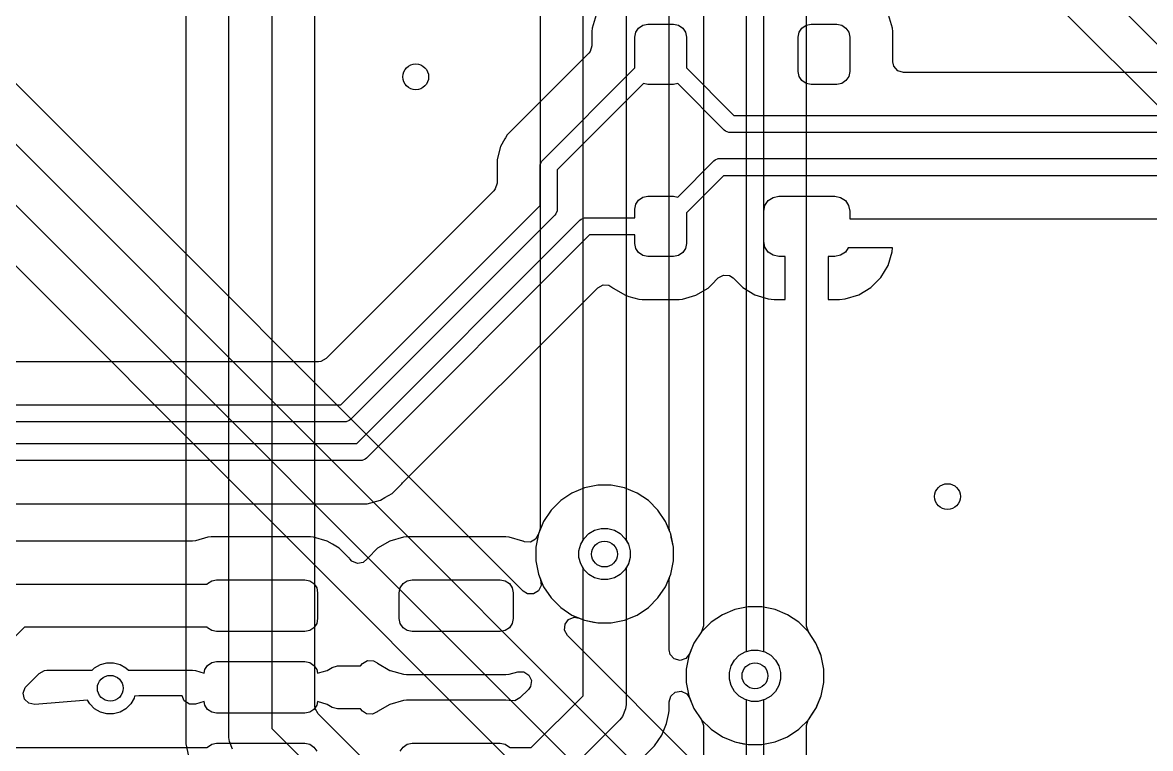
# Model space of a CAD drawing. Header units: inches. Extents: x 6.55 to 9.8, y -8.74 to -3.15.
# Drawn here: x 7.637 to 8.154, y -8.475 to -8.143 of the extents above; entities that cross this region are included whole.
import ezdxf

# ---------------------------------------------------------------- set-up
doc = ezdxf.new("R2010")
doc.units = ezdxf.units.IN
doc.header["$MEASUREMENT"] = 0
doc.layers.add('Edge.Cuts', color=254, linetype='CONTINUOUS', true_color=0xd0d2cd)

msp = doc.modelspace()

# ---------------------------------------------------------------- linework, layer by layer
at = {"layer": 'Edge.Cuts', "linetype": 'CONTINUOUS'}
for p, q in [((8.39961, -8.39534), (7.59564, -7.59137)), ((7.58419, -7.60778), (8.38788, -8.41147)), ((7.73153, -8.46972), (7.73153, -7.63335)), ((7.75121, -7.63335), (7.75121, -8.46564)), ((7.71182, -7.65793), (7.71182, -8.47263)), ((7.77092, -8.43844), (7.77092, -7.7528)), ((7.8937, -8.37945), (7.8937, -8.07724)), ((7.91339, -8.07724), (7.91339, -8.37945)), ((7.874, -8.08286), (7.874, -8.37383)), ((7.53296, -8.09733), (8.08721, -8.65157)), ((7.86629, -8.40279), (7.57063, -8.10713)), ((8.07617, -8.66838), (7.51904, -8.11125)), ((7.93309, -8.30398), (7.93309, -8.12213)), ((7.9685, -8.43048), (7.9685, -8.1213)), ((7.97638, -8.1213), (7.97638, -8.43048)), ((7.9488, -8.13306), (7.9488, -8.41872)), ((7.99608, -8.41872), (7.99608, -8.13306)), ((7.89965, -8.13893), (7.89784, -8.14514)), ((8.03545, -8.14514), (8.03364, -8.13893)), ((7.89784, -8.14514), (7.89773, -8.14659)), ((7.89784, -8.14514), (7.89784, -8.14514)), ((7.91788, -8.14692), (7.91916, -8.145)), ((7.91916, -8.145), (7.92108, -8.14372)), ((7.92108, -8.14372), (7.92334, -8.14327)), ((7.92334, -8.14327), (7.93515, -8.14327)), ((7.93515, -8.14327), (7.93741, -8.14372)), ((7.93741, -8.14372), (7.93933, -8.145)), ((7.93933, -8.145), (7.94061, -8.14692)), ((7.99269, -8.14692), (7.99397, -8.145)), ((7.99397, -8.145), (7.99588, -8.14372)), ((7.99588, -8.14372), (7.99814, -8.14327)), ((7.99814, -8.14327), (8.00995, -8.14327)), ((8.00995, -8.14327), (8.01221, -8.14372)), ((8.01221, -8.14372), (8.01413, -8.145)), ((8.01413, -8.145), (8.01541, -8.14692)), ((8.03556, -8.14659), (8.03545, -8.14514)), ((8.03545, -8.14514), (8.03545, -8.14514)), ((7.89773, -8.14659), (7.89773, -8.15311)), ((7.91743, -8.14918), (7.91788, -8.14692)), ((7.91743, -8.1633), (7.91743, -8.14918)), ((7.94061, -8.14692), (7.94106, -8.14918)), ((7.94106, -8.14918), (7.94106, -8.1633)), ((7.99224, -8.14918), (7.99269, -8.14692)), ((7.99224, -8.16493), (7.99224, -8.14918)), ((8.01541, -8.14692), (8.01586, -8.14918)), ((8.01586, -8.14918), (8.01586, -8.16493)), ((8.03556, -8.16045), (8.03556, -8.14659)), ((8.03556, -8.14659), (8.03556, -8.14659)), ((7.8963, -8.15657), (7.85901, -8.19385)), ((7.89695, -8.15575), (7.8963, -8.15657)), ((7.89773, -8.15311), (7.89695, -8.15575)), ((8.036, -8.16248), (8.03556, -8.16045)), ((7.87515, -8.20558), (7.91743, -8.1633)), ((7.94106, -8.1633), (7.9628, -8.18504)), ((7.99269, -8.16719), (7.99224, -8.16493)), ((8.01586, -8.16493), (8.01541, -8.16719)), ((8.03781, -8.16456), (8.036, -8.16248)), ((8.04045, -8.16533), (8.03781, -8.16456)), ((8.29527, -8.16533), (8.04045, -8.16533)), ((7.92142, -8.17045), (7.88187, -8.21)), ((7.92334, -8.17083), (7.92142, -8.17045)), ((7.93515, -8.17083), (7.92334, -8.17083)), ((7.93707, -8.17045), (7.93515, -8.17083)), ((7.95838, -8.19176), (7.93707, -8.17045)), ((7.99397, -8.1691), (7.99269, -8.16719)), ((7.99588, -8.17038), (7.99397, -8.1691)), ((7.99814, -8.17083), (7.99588, -8.17038)), ((8.00995, -8.17083), (7.99814, -8.17083)), ((8.01221, -8.17038), (8.00995, -8.17083)), ((8.01413, -8.1691), (8.01221, -8.17038)), ((8.01541, -8.16719), (8.01413, -8.1691)), ((7.56487, -8.18495), (8.0643, -8.68437)), ((7.9628, -8.18504), (8.30546, -8.18504)), ((7.95898, -8.19225), (7.95838, -8.19176)), ((7.9604, -8.19284), (7.95898, -8.19225)), ((7.96117, -8.19291), (7.9604, -8.19284)), ((8.30709, -8.19291), (7.96117, -8.19291)), ((7.85788, -8.19581), (7.8559, -8.19924)), ((7.85822, -8.19523), (7.85788, -8.19581)), ((7.85901, -8.19385), (7.85822, -8.19523)), ((7.85901, -8.19385), (7.85901, -8.19385)), ((7.8559, -8.19924), (7.85429, -8.20526)), ((7.85429, -8.20526), (7.85429, -8.20526)), ((7.85429, -8.20526), (7.85429, -8.21187)), ((7.87399, -8.20837), (7.87407, -8.2076)), ((7.87399, -8.22625), (7.87399, -8.20837)), ((7.87407, -8.2076), (7.87466, -8.20618)), ((7.87466, -8.20618), (7.87515, -8.20558)), ((7.93707, -8.2224), (7.95359, -8.20588)), ((7.95359, -8.20588), (7.95419, -8.20539)), ((7.95419, -8.20539), (7.95561, -8.2048)), ((7.95561, -8.2048), (7.95638, -8.20472)), ((7.95638, -8.20472), (8.30709, -8.20472)), ((7.85429, -8.21187), (7.85429, -8.21187)), ((7.85429, -8.21187), (7.85429, -8.21607)), ((7.88187, -8.21), (7.88187, -8.22788)), ((7.95801, -8.2126), (7.94106, -8.22955)), ((8.30546, -8.2126), (7.95801, -8.2126)), ((7.85351, -8.2187), (7.85286, -8.21952)), ((7.85429, -8.21607), (7.85351, -8.2187)), ((7.85286, -8.21952), (7.77606, -8.29632)), ((7.91788, -8.22566), (7.91916, -8.22374)), ((7.91916, -8.22374), (7.92108, -8.22246)), ((7.92108, -8.22246), (7.92334, -8.22201)), ((7.92334, -8.22201), (7.93515, -8.22201)), ((7.93515, -8.22201), (7.93707, -8.2224)), ((7.97851, -8.22403), (7.98074, -8.22254)), ((7.98074, -8.22254), (7.98338, -8.22201)), ((7.98338, -8.22201), (8.00897, -8.22201)), ((8.00897, -8.22201), (8.01161, -8.22254)), ((8.01161, -8.22254), (8.01384, -8.22403)), ((7.78279, -8.31746), (7.87399, -8.22625)), ((7.88179, -8.22865), (7.8812, -8.23007)), ((7.88187, -8.22788), (7.88179, -8.22865)), ((7.91743, -8.22792), (7.91788, -8.22566)), ((7.91743, -8.23186), (7.91743, -8.22792)), ((7.97649, -8.2289), (7.97701, -8.22627)), ((7.97649, -8.24268), (7.97649, -8.2289)), ((7.97701, -8.22627), (7.97851, -8.22403)), ((8.01384, -8.22403), (8.01533, -8.22627)), ((8.01533, -8.22627), (8.01586, -8.2289)), ((8.01586, -8.2289), (8.01586, -8.2323)), ((7.88071, -8.23066), (7.7872, -8.32418)), ((7.79013, -8.33517), (7.89229, -8.23301)), ((7.8812, -8.23007), (7.88071, -8.23066)), ((7.89229, -8.23301), (7.89288, -8.23252)), ((7.89288, -8.23252), (7.8943, -8.23193)), ((7.8943, -8.23193), (7.89507, -8.23186)), ((7.89507, -8.23186), (7.91743, -8.23186)), ((7.94106, -8.22955), (7.94106, -8.24367)), ((8.01586, -8.2323), (8.29527, -8.2323)), ((7.8967, -8.23973), (7.79454, -8.34189)), ((7.91743, -8.23973), (7.8967, -8.23973)), ((7.91743, -8.24367), (7.91743, -8.23973)), ((7.91788, -8.24593), (7.91743, -8.24367)), ((7.94106, -8.24367), (7.94061, -8.24593)), ((7.97701, -8.24532), (7.97649, -8.24268)), ((7.91916, -8.24784), (7.91788, -8.24593)), ((7.92108, -8.24912), (7.91916, -8.24784)), ((7.92334, -8.24957), (7.92108, -8.24912)), ((7.93515, -8.24957), (7.92334, -8.24957)), ((7.93741, -8.24912), (7.93515, -8.24957)), ((7.93933, -8.24784), (7.93741, -8.24912)), ((7.94061, -8.24593), (7.93933, -8.24784)), ((7.97851, -8.24756), (7.97701, -8.24532)), ((7.98074, -8.24905), (7.97851, -8.24756)), ((7.98338, -8.24957), (7.98074, -8.24905)), ((7.98633, -8.24957), (7.98338, -8.24957)), ((7.98633, -8.26926), (7.98633, -8.24957)), ((8.00897, -8.24957), (8.00602, -8.24957)), ((8.00602, -8.24957), (8.00602, -8.26926)), ((8.01161, -8.24905), (8.00897, -8.24957)), ((8.01384, -8.24756), (8.01161, -8.24905)), ((8.01512, -8.24564), (8.01384, -8.24756)), ((8.03547, -8.24564), (8.01512, -8.24564)), ((8.03338, -8.25367), (8.0353, -8.24751)), ((8.0353, -8.24751), (8.03547, -8.24564)), ((8.03004, -8.25919), (8.03338, -8.25367)), ((7.95248, -8.26256), (7.95562, -8.25941)), ((7.95562, -8.25941), (7.95804, -8.2581)), ((7.95804, -8.2581), (7.96078, -8.25829)), ((7.96078, -8.25829), (7.96253, -8.25941)), ((7.96253, -8.25941), (7.96687, -8.26376)), ((8.02548, -8.26376), (8.03004, -8.25919)), ((8.03004, -8.25919), (8.03004, -8.25919)), ((7.81108, -8.35322), (7.90042, -8.26388)), ((7.90042, -8.26388), (7.90284, -8.26256)), ((7.90284, -8.26256), (7.90558, -8.26275)), ((7.90558, -8.26275), (7.90733, -8.26388)), ((7.90733, -8.26388), (7.90752, -8.26407)), ((7.90752, -8.26407), (7.90752, -8.26407)), ((7.90752, -8.26407), (7.90752, -8.26407)), ((7.90752, -8.26407), (7.91309, -8.26736)), ((7.9454, -8.26736), (7.95097, -8.26407)), ((7.95097, -8.26407), (7.95248, -8.26256)), ((7.96687, -8.26376), (7.96687, -8.26376)), ((7.96687, -8.26376), (7.97239, -8.2671)), ((8.01996, -8.2671), (8.02548, -8.26376)), ((8.02548, -8.26376), (8.02548, -8.26376)), ((7.91309, -8.26736), (7.91473, -8.26784)), ((7.91473, -8.26784), (7.9193, -8.26916)), ((7.9193, -8.26916), (7.9193, -8.26916)), ((7.9193, -8.26916), (7.9193, -8.26916)), ((7.9193, -8.26916), (7.92075, -8.26928)), ((7.92075, -8.26928), (7.92075, -8.26928)), ((7.92075, -8.26928), (7.93774, -8.26928)), ((7.93774, -8.26928), (7.93919, -8.26916)), ((7.93774, -8.26928), (7.93774, -8.26928)), ((7.93919, -8.26916), (7.94083, -8.26869)), ((7.93919, -8.26916), (7.93919, -8.26916)), ((7.93919, -8.26916), (7.93919, -8.26916)), ((7.94083, -8.26869), (7.9454, -8.26736)), ((7.97239, -8.2671), (7.97855, -8.26902)), ((7.97855, -8.26902), (7.98123, -8.26926)), ((7.98123, -8.26926), (7.98633, -8.26926)), ((7.98633, -8.26926), (7.98633, -8.26926)), ((8.00602, -8.26926), (8.01112, -8.26926)), ((8.01112, -8.26926), (8.01379, -8.26902)), ((8.01379, -8.26902), (8.01996, -8.2671)), ((8.01379, -8.26902), (8.01379, -8.26902)), ((8.01996, -8.2671), (8.01996, -8.2671)), ((7.7726, -8.29775), (7.56073, -8.29775)), ((7.77364, -8.29764), (7.7726, -8.29775)), ((7.77606, -8.29632), (7.77364, -8.29764)), ((7.93309, -8.37383), (7.93309, -8.30398)), ((7.54474, -8.31746), (7.78279, -8.31746)), ((7.78442, -8.32533), (7.54311, -8.32533)), ((7.78519, -8.32525), (7.78442, -8.32533)), ((7.78661, -8.32467), (7.78519, -8.32525)), ((7.7872, -8.32418), (7.78661, -8.32467)), ((7.54311, -8.33517), (7.79013, -8.33517)), ((7.79394, -8.34238), (7.79253, -8.34297)), ((7.79454, -8.34189), (7.79394, -8.34238)), ((7.79176, -8.34305), (7.54474, -8.34305)), ((7.79253, -8.34297), (7.79176, -8.34305)), ((7.80286, -8.36), (7.80627, -8.35803)), ((7.80627, -8.35803), (7.81068, -8.35363)), ((7.81068, -8.35363), (7.81108, -8.35322)), ((7.81068, -8.35363), (7.81068, -8.35363)), ((7.81108, -8.35322), (7.81108, -8.35322)), ((7.88861, -8.3579), (7.88345, -8.36135)), ((7.88861, -8.3579), (7.88345, -8.36135)), ((7.88861, -8.3579), (7.88345, -8.36135)), ((7.88862, -8.3579), (7.88861, -8.3579)), ((7.88862, -8.3579), (7.88861, -8.3579)), ((7.88862, -8.3579), (7.88861, -8.3579)), ((7.89435, -8.35552), (7.88862, -8.3579)), ((7.89435, -8.35552), (7.88862, -8.3579)), ((7.89435, -8.35552), (7.88862, -8.3579)), ((7.90044, -8.35431), (7.89435, -8.35552)), ((7.90044, -8.35431), (7.89435, -8.35552)), ((7.90044, -8.35431), (7.89435, -8.35552)), ((7.89435, -8.35552), (7.89435, -8.35552)), ((7.89435, -8.35552), (7.89435, -8.35552)), ((7.89435, -8.35552), (7.89435, -8.35552)), ((7.90665, -8.35431), (7.90044, -8.35431)), ((7.90044, -8.35431), (7.90044, -8.35431)), ((7.90665, -8.35431), (7.90044, -8.35431)), ((7.90044, -8.35431), (7.90044, -8.35431)), ((7.90665, -8.35431), (7.90044, -8.35431)), ((7.90044, -8.35431), (7.90044, -8.35431)), ((7.91274, -8.35552), (7.90665, -8.35431)), ((7.90665, -8.35431), (7.90665, -8.35431)), ((7.91274, -8.35552), (7.90665, -8.35431)), ((7.90665, -8.35431), (7.90665, -8.35431)), ((7.91274, -8.35552), (7.90665, -8.35431)), ((7.90665, -8.35431), (7.90665, -8.35431)), ((7.91847, -8.3579), (7.91274, -8.35552)), ((7.91274, -8.35552), (7.91274, -8.35552)), ((7.91847, -8.3579), (7.91274, -8.35552)), ((7.91274, -8.35552), (7.91274, -8.35552)), ((7.91847, -8.3579), (7.91274, -8.35552)), ((7.91274, -8.35552), (7.91274, -8.35552)), ((7.92363, -8.36135), (7.91847, -8.3579)), ((7.91847, -8.3579), (7.91847, -8.3579)), ((7.92363, -8.36135), (7.91847, -8.3579)), ((7.91847, -8.3579), (7.91847, -8.3579)), ((7.92363, -8.36135), (7.91847, -8.3579)), ((7.91847, -8.3579), (7.91847, -8.3579)), ((7.56073, -8.36275), (7.78834, -8.36275)), ((7.78834, -8.36275), (7.78835, -8.36275)), ((7.78835, -8.36275), (7.78864, -8.36275)), ((7.78864, -8.36275), (7.79487, -8.36275)), ((7.79487, -8.36275), (7.80088, -8.36114)), ((7.79487, -8.36275), (7.79487, -8.36275)), ((7.80088, -8.36114), (7.80286, -8.36)), ((7.88345, -8.36135), (7.87906, -8.36574)), ((7.88345, -8.36135), (7.87906, -8.36574)), ((7.88345, -8.36135), (7.87906, -8.36574)), ((7.88345, -8.36135), (7.88345, -8.36135)), ((7.88345, -8.36135), (7.88345, -8.36135)), ((7.88345, -8.36135), (7.88345, -8.36135)), ((7.92802, -8.36574), (7.92363, -8.36135)), ((7.92363, -8.36135), (7.92363, -8.36135)), ((7.92802, -8.36574), (7.92363, -8.36135)), ((7.92363, -8.36135), (7.92363, -8.36135)), ((7.92802, -8.36574), (7.92363, -8.36135)), ((7.92363, -8.36135), (7.92363, -8.36135)), ((7.87906, -8.36574), (7.87561, -8.3709)), ((7.87906, -8.36574), (7.87561, -8.3709)), ((7.87906, -8.36574), (7.87561, -8.3709)), ((7.87906, -8.36574), (7.87906, -8.36574)), ((7.87906, -8.36574), (7.87906, -8.36574)), ((7.87906, -8.36574), (7.87906, -8.36574)), ((7.93147, -8.3709), (7.92802, -8.36574)), ((7.92802, -8.36574), (7.92802, -8.36574)), ((7.93147, -8.3709), (7.92802, -8.36574)), ((7.92802, -8.36574), (7.92802, -8.36574)), ((7.93147, -8.3709), (7.92802, -8.36574)), ((7.92802, -8.36574), (7.92802, -8.36574)), ((7.87561, -8.3709), (7.87324, -8.37663)), ((7.87561, -8.3709), (7.87324, -8.37663)), ((7.87561, -8.3709), (7.87324, -8.37663)), ((7.87561, -8.3709), (7.87561, -8.3709)), ((7.87561, -8.3709), (7.87561, -8.3709)), ((7.87561, -8.3709), (7.87561, -8.3709)), ((7.93355, -8.37591), (7.93147, -8.3709)), ((7.93147, -8.3709), (7.93147, -8.3709)), ((7.93355, -8.37591), (7.93147, -8.3709)), ((7.93147, -8.3709), (7.93147, -8.3709)), ((7.93355, -8.37591), (7.93147, -8.3709)), ((7.93147, -8.3709), (7.93147, -8.3709)), ((7.72185, -8.37805), (7.71613, -8.37971)), ((7.7233, -8.37793), (7.72185, -8.37805)), ((7.72185, -8.37805), (7.72185, -8.37805)), ((7.76883, -8.37793), (7.7233, -8.37793)), ((7.7233, -8.37793), (7.7233, -8.37793)), ((7.77028, -8.37805), (7.76883, -8.37793)), ((7.76883, -8.37793), (7.76883, -8.37793)), ((7.77649, -8.37985), (7.77028, -8.37805)), ((7.77028, -8.37805), (7.77028, -8.37805)), ((7.81141, -8.37805), (7.8052, -8.37985)), ((7.81287, -8.37793), (7.81141, -8.37805)), ((7.81141, -8.37805), (7.81141, -8.37805)), ((7.85839, -8.37793), (7.81287, -8.37793)), ((7.81287, -8.37793), (7.81287, -8.37793)), ((7.85985, -8.37805), (7.85839, -8.37793)), ((7.85839, -8.37793), (7.85839, -8.37793)), ((7.86606, -8.37985), (7.85985, -8.37805)), ((7.85985, -8.37805), (7.85985, -8.37805)), ((7.8731, -8.37684), (7.87198, -8.37899)), ((7.87324, -8.37663), (7.87203, -8.38272)), ((7.87324, -8.37663), (7.87203, -8.38272)), ((7.87324, -8.37663), (7.87203, -8.38272)), ((7.87317, -8.37686), (7.8731, -8.37684)), ((7.87324, -8.37663), (7.87317, -8.37686)), ((7.87362, -8.3757), (7.87324, -8.37663)), ((7.87324, -8.37663), (7.87324, -8.37663)), ((7.87324, -8.37663), (7.87324, -8.37663)), ((7.87324, -8.37663), (7.87324, -8.37663)), ((7.87324, -8.37663), (7.87324, -8.37663)), ((7.874, -8.37383), (7.87362, -8.3757)), ((7.89263, -8.38131), (7.89417, -8.37864)), ((7.89263, -8.38131), (7.89417, -8.37864)), ((7.89263, -8.38131), (7.89417, -8.37864)), ((7.89417, -8.37864), (7.89635, -8.37646)), ((7.89417, -8.37864), (7.89635, -8.37646)), ((7.89417, -8.37864), (7.89635, -8.37646)), ((7.89635, -8.37646), (7.89902, -8.37491)), ((7.89635, -8.37646), (7.89902, -8.37491)), ((7.89635, -8.37646), (7.89902, -8.37491)), ((7.89902, -8.37491), (7.902, -8.37412)), ((7.89902, -8.37491), (7.902, -8.37412)), ((7.89902, -8.37491), (7.902, -8.37412)), ((7.902, -8.37412), (7.90508, -8.37412)), ((7.902, -8.37412), (7.90508, -8.37412)), ((7.902, -8.37412), (7.90508, -8.37412)), ((7.90508, -8.37412), (7.90806, -8.37491)), ((7.90508, -8.37412), (7.90806, -8.37491)), ((7.90508, -8.37412), (7.90806, -8.37491)), ((7.90806, -8.37491), (7.91073, -8.37646)), ((7.90806, -8.37491), (7.91073, -8.37646)), ((7.90806, -8.37491), (7.91073, -8.37646)), ((7.91073, -8.37646), (7.91291, -8.37864)), ((7.91073, -8.37646), (7.91291, -8.37864)), ((7.91073, -8.37646), (7.91291, -8.37864)), ((7.91291, -8.37864), (7.91446, -8.38131)), ((7.91291, -8.37864), (7.91446, -8.38131)), ((7.91291, -8.37864), (7.91446, -8.38131)), ((7.93346, -8.3757), (7.93309, -8.37383)), ((7.93385, -8.37663), (7.93346, -8.3757)), ((7.93385, -8.37663), (7.93355, -8.37591)), ((7.93385, -8.37663), (7.93355, -8.37591)), ((7.93385, -8.37663), (7.93355, -8.37591)), ((7.93506, -8.38272), (7.93385, -8.37663)), ((7.93506, -8.38272), (7.93385, -8.37663)), ((7.93385, -8.37663), (7.93385, -8.37663)), ((7.93506, -8.38272), (7.93385, -8.37663)), ((7.93385, -8.37663), (7.93385, -8.37663)), ((7.93385, -8.37663), (7.93385, -8.37663)), ((7.93413, -8.37804), (7.93385, -8.37663)), ((7.93506, -8.38272), (7.93413, -8.37804)), ((7.71477, -8.3799), (7.63095, -8.3799)), ((7.71613, -8.37971), (7.71477, -8.3799)), ((7.77898, -8.38133), (7.77649, -8.37985)), ((7.77649, -8.37985), (7.77649, -8.37985)), ((7.77649, -8.37985), (7.77649, -8.37985)), ((7.77649, -8.37985), (7.77649, -8.37985)), ((7.78206, -8.38315), (7.77898, -8.38133)), ((7.78664, -8.38772), (7.78206, -8.38315)), ((7.78206, -8.38315), (7.78206, -8.38315)), ((7.79963, -8.38315), (7.79506, -8.38772)), ((7.8052, -8.37985), (7.79963, -8.38315)), ((7.79963, -8.38315), (7.79963, -8.38315)), ((7.8052, -8.37985), (7.8052, -8.37985)), ((7.86634, -8.37997), (7.86606, -8.37985)), ((7.86684, -8.38021), (7.86634, -8.37997)), ((7.86634, -8.37997), (7.86634, -8.37997)), ((7.86959, -8.38036), (7.86684, -8.38021)), ((7.87198, -8.37899), (7.86959, -8.38036)), ((7.87203, -8.38272), (7.87203, -8.38893)), ((7.87203, -8.38272), (7.87203, -8.38893)), ((7.87203, -8.38272), (7.87203, -8.38893)), ((7.89183, -8.38429), (7.89263, -8.38131)), ((7.89183, -8.38429), (7.89263, -8.38131)), ((7.89183, -8.38429), (7.89263, -8.38131)), ((7.89183, -8.38429), (7.89263, -8.38131)), ((7.89263, -8.38131), (7.8937, -8.37945)), ((7.91339, -8.37945), (7.91446, -8.38131)), ((7.91446, -8.38131), (7.91525, -8.38429)), ((7.91446, -8.38131), (7.91525, -8.38429)), ((7.91446, -8.38131), (7.91525, -8.38429)), ((7.91446, -8.38131), (7.91525, -8.38429)), ((7.93506, -8.38893), (7.93506, -8.38272)), ((7.93506, -8.38272), (7.93506, -8.38272)), ((7.93506, -8.38272), (7.93506, -8.38272)), ((7.93506, -8.38893), (7.93506, -8.38272)), ((7.93506, -8.38272), (7.93506, -8.38272)), ((7.93506, -8.38272), (7.93506, -8.38272)), ((7.93506, -8.38893), (7.93506, -8.38272)), ((7.93506, -8.38272), (7.93506, -8.38272)), ((7.93506, -8.38272), (7.93506, -8.38272)), ((7.93506, -8.38893), (7.93506, -8.38272)), ((7.93506, -8.38272), (7.93506, -8.38272)), ((7.93506, -8.38272), (7.93506, -8.38272)), ((7.78664, -8.38773), (7.78664, -8.38772)), ((7.78664, -8.38772), (7.78664, -8.38772)), ((7.78667, -8.38776), (7.78664, -8.38773)), ((7.78683, -8.38796), (7.78667, -8.38776)), ((7.78684, -8.38796), (7.78683, -8.38796)), ((7.78779, -8.38905), (7.78684, -8.38796)), ((7.79033, -8.3901), (7.78779, -8.38905)), ((7.79483, -8.38794), (7.79304, -8.38961)), ((7.79487, -8.38796), (7.79483, -8.38794)), ((7.79504, -8.38774), (7.79487, -8.38796)), ((7.79505, -8.38773), (7.79504, -8.38774)), ((7.79506, -8.38772), (7.79505, -8.38773)), ((7.79506, -8.38772), (7.79506, -8.38772)), ((7.87203, -8.38893), (7.87324, -8.39502)), ((7.87203, -8.38893), (7.87324, -8.39502)), ((7.87203, -8.38893), (7.87324, -8.39502)), ((7.89183, -8.38737), (7.89183, -8.38429)), ((7.89183, -8.38737), (7.89183, -8.38429)), ((7.89183, -8.38737), (7.89183, -8.38429)), ((7.89183, -8.38737), (7.89183, -8.38429)), ((7.89263, -8.39035), (7.89183, -8.38737)), ((7.89263, -8.39035), (7.89183, -8.38737)), ((7.89263, -8.39035), (7.89183, -8.38737)), ((7.89263, -8.39035), (7.89183, -8.38737)), ((7.91525, -8.38737), (7.91446, -8.39035)), ((7.91525, -8.38737), (7.91446, -8.39035)), ((7.91525, -8.38737), (7.91446, -8.39035)), ((7.91525, -8.38737), (7.91446, -8.39035)), ((7.91525, -8.38429), (7.91525, -8.38737)), ((7.91525, -8.38429), (7.91525, -8.38737)), ((7.91525, -8.38429), (7.91525, -8.38737)), ((7.91525, -8.38429), (7.91525, -8.38737)), ((7.93385, -8.39502), (7.93506, -8.38893)), ((7.93385, -8.39502), (7.93506, -8.38893)), ((7.93385, -8.39502), (7.93506, -8.38893)), ((7.93385, -8.39502), (7.93506, -8.38893)), ((7.79304, -8.38961), (7.79033, -8.3901)), ((7.8937, -8.3922), (7.89263, -8.39035)), ((7.89417, -8.39302), (7.89263, -8.39035)), ((7.89417, -8.39302), (7.89263, -8.39035)), ((7.89417, -8.39302), (7.89263, -8.39035)), ((7.8937, -8.45065), (7.8937, -8.3922)), ((7.89635, -8.3952), (7.89417, -8.39302)), ((7.89635, -8.3952), (7.89417, -8.39302)), ((7.89635, -8.3952), (7.89417, -8.39302)), ((7.91291, -8.39302), (7.91073, -8.3952)), ((7.91291, -8.39302), (7.91073, -8.3952)), ((7.91291, -8.39302), (7.91073, -8.3952)), ((7.91446, -8.39035), (7.91291, -8.39302)), ((7.91446, -8.39035), (7.91291, -8.39302)), ((7.91446, -8.39035), (7.91291, -8.39302)), ((7.91446, -8.39035), (7.91339, -8.3922)), ((7.91339, -8.3922), (7.91339, -8.45472)), ((7.72155, -8.39961), (7.72171, -8.39937)), ((7.72171, -8.39937), (7.72363, -8.39809)), ((7.72363, -8.39809), (7.72589, -8.39764)), ((7.72589, -8.39764), (7.76624, -8.39764)), ((7.76624, -8.39764), (7.7685, -8.39809)), ((7.7685, -8.39809), (7.77042, -8.39937)), ((7.77042, -8.39937), (7.7717, -8.40128)), ((7.81, -8.40128), (7.81128, -8.39937)), ((7.81128, -8.39937), (7.81319, -8.39809)), ((7.81319, -8.39809), (7.81545, -8.39764)), ((7.81545, -8.39764), (7.85581, -8.39764)), ((7.85581, -8.39764), (7.85807, -8.39809)), ((7.85807, -8.39809), (7.85998, -8.39937)), ((7.85998, -8.39937), (7.86126, -8.40128)), ((7.87324, -8.39502), (7.87324, -8.39502)), ((7.87324, -8.39502), (7.87561, -8.40075)), ((7.87324, -8.39502), (7.87324, -8.39502)), ((7.87324, -8.39502), (7.87561, -8.40075)), ((7.87324, -8.39502), (7.87324, -8.39502)), ((7.87324, -8.39502), (7.87425, -8.39747)), ((7.87425, -8.39747), (7.87455, -8.40021)), ((7.89902, -8.39674), (7.89635, -8.3952)), ((7.89902, -8.39674), (7.89635, -8.3952)), ((7.89902, -8.39674), (7.89635, -8.3952)), ((7.902, -8.39754), (7.89902, -8.39674)), ((7.902, -8.39754), (7.89902, -8.39674)), ((7.902, -8.39754), (7.89902, -8.39674)), ((7.90508, -8.39754), (7.902, -8.39754)), ((7.90508, -8.39754), (7.902, -8.39754)), ((7.90508, -8.39754), (7.902, -8.39754)), ((7.90806, -8.39674), (7.90508, -8.39754)), ((7.90806, -8.39674), (7.90508, -8.39754)), ((7.90806, -8.39674), (7.90508, -8.39754)), ((7.91073, -8.3952), (7.90806, -8.39674)), ((7.91073, -8.3952), (7.90806, -8.39674)), ((7.91073, -8.3952), (7.90806, -8.39674)), ((7.93147, -8.40076), (7.93385, -8.39502)), ((7.93147, -8.40076), (7.93385, -8.39502)), ((7.93147, -8.40076), (7.93385, -8.39502)), ((7.93309, -8.39782), (7.93346, -8.39595)), ((7.93309, -8.42965), (7.93309, -8.39782)), ((7.93346, -8.39595), (7.93385, -8.39502)), ((7.63386, -8.39961), (7.72155, -8.39961)), ((7.7717, -8.40128), (7.77215, -8.40354)), ((7.77215, -8.40354), (7.77215, -8.41535)), ((7.80955, -8.40354), (7.81, -8.40128)), ((7.80955, -8.41535), (7.80955, -8.40354)), ((7.86126, -8.40128), (7.86171, -8.40354)), ((7.86171, -8.40354), (7.86171, -8.41535)), ((7.8682, -8.40397), (7.86629, -8.40279)), ((7.87095, -8.40407), (7.8682, -8.40397)), ((7.87332, -8.40267), (7.87095, -8.40407)), ((7.87455, -8.40021), (7.87332, -8.40267)), ((7.87561, -8.40075), (7.87561, -8.40076)), ((7.87561, -8.40075), (7.87561, -8.40076)), ((7.87561, -8.40076), (7.87906, -8.40592)), ((7.87561, -8.40076), (7.87906, -8.40592)), ((7.92802, -8.40592), (7.93147, -8.40076)), ((7.92802, -8.40592), (7.93147, -8.40076)), ((7.92802, -8.40592), (7.93147, -8.40076)), ((7.87906, -8.40592), (7.87906, -8.40592)), ((7.87906, -8.40592), (7.88345, -8.41031)), ((7.87906, -8.40592), (7.87906, -8.40592)), ((7.87906, -8.40592), (7.88345, -8.41031)), ((7.92363, -8.41031), (7.92802, -8.40592)), ((7.92363, -8.41031), (7.92802, -8.40592)), ((7.92363, -8.41031), (7.92802, -8.40592)), ((7.88345, -8.41031), (7.88345, -8.41031)), ((7.88345, -8.41031), (7.88861, -8.41376)), ((7.88345, -8.41031), (7.88345, -8.41031)), ((7.88345, -8.41031), (7.88861, -8.41376)), ((7.88711, -8.41572), (7.88968, -8.41476)), ((7.88861, -8.41376), (7.88862, -8.41376)), ((7.88861, -8.41376), (7.88862, -8.41376)), ((7.88862, -8.41376), (7.89435, -8.41613)), ((7.88862, -8.41376), (7.89435, -8.41613)), ((7.88968, -8.41476), (7.8919, -8.41512)), ((7.91274, -8.41613), (7.91847, -8.41376)), ((7.91274, -8.41613), (7.91847, -8.41376)), ((7.91274, -8.41613), (7.91847, -8.41376)), ((7.91847, -8.41376), (7.92363, -8.41031)), ((7.91847, -8.41376), (7.92363, -8.41031)), ((7.91847, -8.41376), (7.92363, -8.41031)), ((7.95751, -8.41362), (7.95235, -8.41706)), ((7.95751, -8.41362), (7.95235, -8.41706)), ((7.95751, -8.41362), (7.95235, -8.41706)), ((7.96325, -8.41124), (7.95751, -8.41362)), ((7.96325, -8.41124), (7.95751, -8.41362)), ((7.96325, -8.41124), (7.95751, -8.41362)), ((7.95751, -8.41362), (7.95751, -8.41362)), ((7.95751, -8.41362), (7.95751, -8.41362)), ((7.95751, -8.41362), (7.95751, -8.41362)), ((7.96934, -8.41003), (7.96325, -8.41124)), ((7.96934, -8.41003), (7.96325, -8.41124)), ((7.96934, -8.41003), (7.96325, -8.41124)), ((7.96325, -8.41124), (7.96325, -8.41124)), ((7.96325, -8.41124), (7.96325, -8.41124)), ((7.96325, -8.41124), (7.96325, -8.41124)), ((7.97554, -8.41003), (7.96934, -8.41003)), ((7.96934, -8.41003), (7.96934, -8.41003)), ((7.97554, -8.41003), (7.96934, -8.41003)), ((7.96934, -8.41003), (7.96934, -8.41003)), ((7.97554, -8.41003), (7.96934, -8.41003)), ((7.96934, -8.41003), (7.96934, -8.41003)), ((7.97554, -8.41003), (7.97554, -8.41003)), ((7.97554, -8.41003), (7.97554, -8.41003)), ((7.97554, -8.41003), (7.97554, -8.41003)), ((7.98163, -8.41124), (7.97554, -8.41003)), ((7.98163, -8.41124), (7.97554, -8.41003)), ((7.98163, -8.41124), (7.97554, -8.41003)), ((7.98737, -8.41362), (7.98163, -8.41124)), ((7.98163, -8.41124), (7.98163, -8.41124)), ((7.98737, -8.41362), (7.98163, -8.41124)), ((7.98163, -8.41124), (7.98163, -8.41124)), ((7.98737, -8.41362), (7.98163, -8.41124)), ((7.98163, -8.41124), (7.98163, -8.41124)), ((7.99253, -8.41706), (7.98737, -8.41362)), ((7.98737, -8.41362), (7.98737, -8.41362)), ((7.99253, -8.41706), (7.98737, -8.41362)), ((7.98737, -8.41362), (7.98737, -8.41362)), ((7.99253, -8.41706), (7.98737, -8.41362)), ((7.98737, -8.41362), (7.98737, -8.41362)), ((7.63794, -8.41929), (7.58282, -8.47441)), ((7.72155, -8.41929), (7.63794, -8.41929)), ((7.72171, -8.41953), (7.72155, -8.41929)), ((7.72363, -8.42081), (7.72171, -8.41953)), ((7.77042, -8.41953), (7.7685, -8.42081)), ((7.7717, -8.41761), (7.77042, -8.41953)), ((7.77215, -8.41535), (7.7717, -8.41761)), ((7.81, -8.41761), (7.80955, -8.41535)), ((7.81128, -8.41953), (7.81, -8.41761)), ((7.81319, -8.42081), (7.81128, -8.41953)), ((7.85998, -8.41953), (7.85807, -8.42081)), ((7.86126, -8.41761), (7.85998, -8.41953)), ((7.86171, -8.41535), (7.86126, -8.41761)), ((7.88526, -8.42066), (7.88546, -8.41792)), ((7.88546, -8.41792), (7.88711, -8.41572)), ((7.8919, -8.41512), (7.89435, -8.41613)), ((7.89435, -8.41613), (7.89435, -8.41613)), ((7.89435, -8.41613), (7.90044, -8.41734)), ((7.89435, -8.41613), (7.89435, -8.41613)), ((7.89435, -8.41613), (7.90044, -8.41734)), ((7.89435, -8.41613), (7.89856, -8.41697)), ((7.89856, -8.41697), (7.90044, -8.41734)), ((7.90044, -8.41734), (7.90044, -8.41734)), ((7.90044, -8.41734), (7.90044, -8.41734)), ((7.90044, -8.41734), (7.90665, -8.41734)), ((7.90044, -8.41734), (7.90044, -8.41734)), ((7.90044, -8.41734), (7.90044, -8.41734)), ((7.90044, -8.41734), (7.90665, -8.41734)), ((7.90044, -8.41734), (7.90044, -8.41734)), ((7.90044, -8.41734), (7.90044, -8.41734)), ((7.90044, -8.41734), (7.90665, -8.41734)), ((7.90665, -8.41734), (7.91274, -8.41613)), ((7.90665, -8.41734), (7.91274, -8.41613)), ((7.90665, -8.41734), (7.91274, -8.41613)), ((7.90665, -8.41734), (7.90665, -8.41734)), ((7.90665, -8.41734), (7.90665, -8.41734)), ((7.90665, -8.41734), (7.90665, -8.41734)), ((7.95235, -8.41706), (7.94796, -8.42145)), ((7.95235, -8.41706), (7.94796, -8.42145)), ((7.95235, -8.41706), (7.94796, -8.42145)), ((7.9488, -8.41872), (7.94802, -8.42136)), ((7.95235, -8.41706), (7.95235, -8.41706)), ((7.95235, -8.41706), (7.95235, -8.41706)), ((7.95235, -8.41706), (7.95235, -8.41706)), ((7.99692, -8.42145), (7.99253, -8.41706)), ((7.99253, -8.41706), (7.99253, -8.41706)), ((7.99692, -8.42145), (7.99253, -8.41706)), ((7.99253, -8.41706), (7.99253, -8.41706)), ((7.99692, -8.42145), (7.99253, -8.41706)), ((7.99253, -8.41706), (7.99253, -8.41706)), ((7.99608, -8.41881), (7.99608, -8.41872)), ((7.99691, -8.42143), (7.99608, -8.41881)), ((7.72589, -8.42126), (7.72363, -8.42081)), ((7.76624, -8.42126), (7.72589, -8.42126)), ((7.7685, -8.42081), (7.76624, -8.42126)), ((7.81545, -8.42126), (7.81319, -8.42081)), ((7.85581, -8.42126), (7.81545, -8.42126)), ((7.85807, -8.42081), (7.85581, -8.42126)), ((7.88658, -8.42308), (7.88526, -8.42066)), ((8.09394, -8.63044), (7.88658, -8.42308)), ((7.94798, -8.42143), (7.94451, -8.42662)), ((7.94796, -8.42145), (7.94451, -8.42662)), ((7.94796, -8.42145), (7.94451, -8.42662)), ((7.94796, -8.42145), (7.94451, -8.42662)), ((7.94796, -8.42145), (7.94796, -8.42145)), ((7.94796, -8.42145), (7.94796, -8.42145)), ((7.94796, -8.42145), (7.94796, -8.42145)), ((7.94802, -8.42136), (7.94798, -8.42143)), ((8.00037, -8.42662), (7.99691, -8.42143)), ((8.00037, -8.42662), (7.99692, -8.42145)), ((7.99692, -8.42145), (7.99692, -8.42145)), ((8.00037, -8.42662), (7.99692, -8.42145)), ((7.99692, -8.42145), (7.99692, -8.42145)), ((8.00037, -8.42662), (7.99692, -8.42145)), ((7.99692, -8.42145), (7.99692, -8.42145)), ((7.93361, -8.43183), (7.93309, -8.42965)), ((7.94451, -8.42662), (7.94214, -8.43235)), ((7.94451, -8.42662), (7.94214, -8.43235)), ((7.94451, -8.42662), (7.94214, -8.43235)), ((7.94451, -8.42662), (7.94248, -8.43152)), ((7.94451, -8.42662), (7.94451, -8.42662)), ((7.94451, -8.42662), (7.94451, -8.42662)), ((7.94451, -8.42662), (7.94451, -8.42662)), ((7.94451, -8.42662), (7.94451, -8.42662)), ((7.96792, -8.43063), (7.9709, -8.42983)), ((7.96792, -8.43063), (7.9709, -8.42983)), ((7.96792, -8.43063), (7.9709, -8.42983)), ((7.96792, -8.43063), (7.9685, -8.43048)), ((7.9709, -8.42983), (7.97398, -8.42983)), ((7.9709, -8.42983), (7.97398, -8.42983)), ((7.9709, -8.42983), (7.97398, -8.42983)), ((7.97398, -8.42983), (7.97696, -8.43063)), ((7.97398, -8.42983), (7.97696, -8.43063)), ((7.97398, -8.42983), (7.97696, -8.43063)), ((7.97638, -8.43048), (7.97696, -8.43063)), ((8.0024, -8.43152), (8.00037, -8.42662)), ((8.00037, -8.42662), (8.00037, -8.42662)), ((8.00275, -8.43235), (8.00037, -8.42662)), ((8.00037, -8.42662), (8.00037, -8.42662)), ((8.00275, -8.43235), (8.00037, -8.42662)), ((8.00037, -8.42662), (8.00037, -8.42662)), ((8.00275, -8.43235), (8.00037, -8.42662)), ((8.00037, -8.42662), (8.00037, -8.42662)), ((7.67265, -8.43633), (7.67562, -8.43554)), ((7.67562, -8.43554), (7.67871, -8.43554)), ((7.67871, -8.43554), (7.68169, -8.43633)), ((7.72171, -8.43677), (7.72363, -8.43549)), ((7.72363, -8.43549), (7.72589, -8.43504)), ((7.72589, -8.43504), (7.76624, -8.43504)), ((7.76624, -8.43504), (7.7685, -8.43549)), ((7.7685, -8.43549), (7.77042, -8.43677)), ((7.79268, -8.43597), (7.79504, -8.43456)), ((7.79504, -8.43456), (7.79779, -8.43465)), ((7.79779, -8.43465), (7.79935, -8.43561)), ((7.79935, -8.43561), (7.79939, -8.43556)), ((7.79939, -8.43556), (7.79963, -8.43575)), ((7.93548, -8.43385), (7.93361, -8.43183)), ((7.93815, -8.43453), (7.93548, -8.43385)), ((7.94076, -8.43366), (7.93815, -8.43453)), ((7.94248, -8.43152), (7.94076, -8.43366)), ((7.94214, -8.43235), (7.94093, -8.43844)), ((7.94214, -8.43235), (7.94093, -8.43844)), ((7.94214, -8.43235), (7.94093, -8.43844)), ((7.94214, -8.43235), (7.94214, -8.43235)), ((7.94214, -8.43235), (7.94214, -8.43235)), ((7.94214, -8.43235), (7.94214, -8.43235)), ((7.96153, -8.43702), (7.96307, -8.43435)), ((7.96153, -8.43702), (7.96307, -8.43435)), ((7.96153, -8.43702), (7.96307, -8.43435)), ((7.96153, -8.43702), (7.96307, -8.43435)), ((7.96307, -8.43435), (7.96525, -8.43217)), ((7.96307, -8.43435), (7.96525, -8.43217)), ((7.96307, -8.43435), (7.96525, -8.43217)), ((7.96307, -8.43435), (7.96525, -8.43217)), ((7.96525, -8.43217), (7.96792, -8.43063)), ((7.96525, -8.43217), (7.96792, -8.43063)), ((7.96525, -8.43217), (7.96792, -8.43063)), ((7.96525, -8.43217), (7.96792, -8.43063)), ((7.97696, -8.43063), (7.97963, -8.43217)), ((7.97696, -8.43063), (7.97963, -8.43217)), ((7.97696, -8.43063), (7.97963, -8.43217)), ((7.97696, -8.43063), (7.97963, -8.43217)), ((7.97963, -8.43217), (7.98181, -8.43435)), ((7.97963, -8.43217), (7.98181, -8.43435)), ((7.97963, -8.43217), (7.98181, -8.43435)), ((7.97963, -8.43217), (7.98181, -8.43435)), ((7.98181, -8.43435), (7.98335, -8.43702)), ((7.98181, -8.43435), (7.98335, -8.43702)), ((7.98181, -8.43435), (7.98335, -8.43702)), ((7.98181, -8.43435), (7.98335, -8.43702)), ((8.00275, -8.43235), (8.0024, -8.43152)), ((8.00381, -8.43769), (8.00275, -8.43235)), ((8.00396, -8.43844), (8.00275, -8.43235)), ((8.00275, -8.43235), (8.00275, -8.43235)), ((8.00275, -8.43235), (8.00275, -8.43235)), ((8.00396, -8.43844), (8.00275, -8.43235)), ((8.00275, -8.43235), (8.00275, -8.43235)), ((8.00275, -8.43235), (8.00275, -8.43235)), ((8.00396, -8.43844), (8.00275, -8.43235)), ((8.00275, -8.43235), (8.00275, -8.43235)), ((8.00275, -8.43235), (8.00275, -8.43235)), ((7.63872, -8.44637), (7.64467, -8.44043)), ((7.64467, -8.44043), (7.64708, -8.43911)), ((7.64708, -8.43911), (7.64812, -8.439)), ((7.64812, -8.439), (7.66886, -8.439)), ((7.66886, -8.439), (7.66998, -8.43788)), ((7.66998, -8.43788), (7.67265, -8.43633)), ((7.68169, -8.43633), (7.68436, -8.43788)), ((7.68436, -8.43788), (7.68548, -8.439)), ((7.68548, -8.439), (7.71477, -8.439)), ((7.71477, -8.439), (7.71613, -8.43919)), ((7.71613, -8.43919), (7.7201, -8.44034)), ((7.7201, -8.44034), (7.72043, -8.43868)), ((7.72043, -8.43868), (7.72171, -8.43677)), ((7.77042, -8.43677), (7.7717, -8.43868)), ((7.77092, -8.45546), (7.77092, -8.43844)), ((7.7717, -8.43868), (7.77203, -8.44034)), ((7.77203, -8.44034), (7.77424, -8.4397)), ((7.77424, -8.4397), (7.77649, -8.43905)), ((7.77649, -8.43905), (7.77879, -8.43769)), ((7.77879, -8.43769), (7.78127, -8.43701)), ((7.78127, -8.43701), (7.79172, -8.43701)), ((7.79172, -8.43701), (7.79268, -8.43597)), ((7.79963, -8.43575), (7.79963, -8.43575)), ((7.79963, -8.43575), (7.8052, -8.43905)), ((7.8052, -8.43905), (7.80542, -8.43911)), ((7.80542, -8.43911), (7.81141, -8.44085)), ((7.81141, -8.44085), (7.81141, -8.44085)), ((7.81141, -8.44085), (7.81141, -8.44085)), ((7.81141, -8.44085), (7.81287, -8.44096)), ((7.85839, -8.44096), (7.85985, -8.44085)), ((7.85985, -8.44085), (7.86384, -8.43969)), ((7.86384, -8.43969), (7.86659, -8.4397)), ((7.86659, -8.4397), (7.8689, -8.44119)), ((7.94093, -8.43844), (7.94093, -8.44465)), ((7.94093, -8.43844), (7.94093, -8.44465)), ((7.94093, -8.43844), (7.94093, -8.44465)), ((7.96073, -8.44), (7.96153, -8.43702)), ((7.96073, -8.44), (7.96153, -8.43702)), ((7.96073, -8.44), (7.96153, -8.43702)), ((7.96073, -8.44), (7.96153, -8.43702)), ((7.96073, -8.44309), (7.96073, -8.44)), ((7.96073, -8.44309), (7.96073, -8.44)), ((7.96073, -8.44309), (7.96073, -8.44)), ((7.96073, -8.44309), (7.96073, -8.44)), ((7.98335, -8.43702), (7.98415, -8.44)), ((7.98335, -8.43702), (7.98415, -8.44)), ((7.98335, -8.43702), (7.98415, -8.44)), ((7.98335, -8.43702), (7.98415, -8.44)), ((7.98415, -8.44), (7.98415, -8.44309)), ((7.98415, -8.44), (7.98415, -8.44309)), ((7.98415, -8.44), (7.98415, -8.44309)), ((7.98415, -8.44), (7.98415, -8.44309)), ((8.00396, -8.43844), (8.00381, -8.43769)), ((8.00396, -8.44465), (8.00396, -8.43844)), ((8.00396, -8.43844), (8.00396, -8.43844)), ((8.00396, -8.43844), (8.00396, -8.43844)), ((8.00396, -8.44465), (8.00396, -8.43844)), ((8.00396, -8.43844), (8.00396, -8.43844)), ((8.00396, -8.43844), (8.00396, -8.43844)), ((8.00396, -8.44465), (8.00396, -8.43844)), ((8.00396, -8.43844), (8.00396, -8.43844)), ((8.00396, -8.43844), (8.00396, -8.43844)), ((8.00396, -8.44465), (8.00396, -8.43844)), ((8.00396, -8.43844), (8.00396, -8.43844)), ((8.00396, -8.43844), (8.00396, -8.43844)), ((7.81287, -8.44096), (7.81287, -8.44096)), ((7.81287, -8.44096), (7.85839, -8.44096)), ((7.85839, -8.44096), (7.85839, -8.44096)), ((7.8689, -8.44119), (7.87003, -8.4437)), ((7.87003, -8.4437), (7.86963, -8.44642)), ((7.94093, -8.44465), (7.94214, -8.45074)), ((7.94093, -8.44465), (7.94214, -8.45074)), ((7.94093, -8.44465), (7.94214, -8.45074)), ((7.96153, -8.44606), (7.96073, -8.44309)), ((7.96153, -8.44606), (7.96073, -8.44309)), ((7.96153, -8.44606), (7.96073, -8.44309)), ((7.96153, -8.44606), (7.96073, -8.44309)), ((7.98415, -8.44309), (7.98335, -8.44606)), ((7.98415, -8.44309), (7.98335, -8.44606)), ((7.98415, -8.44309), (7.98335, -8.44606)), ((7.98415, -8.44309), (7.98335, -8.44606)), ((8.00275, -8.45074), (8.00396, -8.44465)), ((8.00275, -8.45074), (8.00396, -8.44465)), ((8.00275, -8.45074), (8.00396, -8.44465)), ((8.00275, -8.45074), (8.00396, -8.44465)), ((7.6373, -8.44952), (7.63824, -8.44694)), ((7.63791, -8.45221), (7.6373, -8.44952)), ((7.63824, -8.44694), (7.63872, -8.44637)), ((7.6883, -8.45094), (7.68808, -8.45177)), ((7.69021, -8.45079), (7.6883, -8.45094)), ((7.71006, -8.45079), (7.69021, -8.45079)), ((7.71107, -8.45301), (7.71006, -8.45079)), ((7.86865, -8.44783), (7.86482, -8.45166)), ((7.86963, -8.44642), (7.86865, -8.44783)), ((7.86994, -8.47441), (7.8937, -8.45065)), ((7.93309, -8.45344), (7.93387, -8.4508)), ((7.93387, -8.4508), (7.93594, -8.449)), ((7.93594, -8.449), (7.93867, -8.44861)), ((7.93867, -8.44861), (7.94117, -8.44975)), ((7.94117, -8.44975), (7.94248, -8.45157)), ((7.94214, -8.45074), (7.94214, -8.45074)), ((7.94214, -8.45074), (7.94451, -8.45647)), ((7.94214, -8.45074), (7.94214, -8.45074)), ((7.94214, -8.45074), (7.94451, -8.45647)), ((7.94214, -8.45074), (7.94214, -8.45074)), ((7.94214, -8.45074), (7.94451, -8.45647)), ((7.96307, -8.44873), (7.96153, -8.44606)), ((7.96307, -8.44873), (7.96153, -8.44606)), ((7.96307, -8.44873), (7.96153, -8.44606)), ((7.96307, -8.44873), (7.96153, -8.44606)), ((7.96525, -8.45091), (7.96307, -8.44873)), ((7.96525, -8.45091), (7.96307, -8.44873)), ((7.96525, -8.45091), (7.96307, -8.44873)), ((7.96525, -8.45091), (7.96307, -8.44873)), ((7.96792, -8.45246), (7.96525, -8.45091)), ((7.96792, -8.45246), (7.96525, -8.45091)), ((7.96792, -8.45246), (7.96525, -8.45091)), ((7.96792, -8.45246), (7.96525, -8.45091)), ((7.97963, -8.45091), (7.97696, -8.45246)), ((7.97963, -8.45091), (7.97696, -8.45246)), ((7.97963, -8.45091), (7.97696, -8.45246)), ((7.97963, -8.45091), (7.97696, -8.45246)), ((7.98181, -8.44873), (7.97963, -8.45091)), ((7.98181, -8.44873), (7.97963, -8.45091)), ((7.98181, -8.44873), (7.97963, -8.45091)), ((7.98181, -8.44873), (7.97963, -8.45091)), ((7.98335, -8.44606), (7.98181, -8.44873)), ((7.98335, -8.44606), (7.98181, -8.44873)), ((7.98335, -8.44606), (7.98181, -8.44873)), ((7.98335, -8.44606), (7.98181, -8.44873)), ((8.00037, -8.45647), (8.00275, -8.45074)), ((8.00037, -8.45647), (8.00275, -8.45074)), ((8.00037, -8.45647), (8.00275, -8.45074)), ((8.00106, -8.4548), (8.00275, -8.45074)), ((7.63988, -8.45413), (7.63791, -8.45221)), ((7.64257, -8.45469), (7.63988, -8.45413)), ((7.6668, -8.4527), (7.64257, -8.45469)), ((7.6678, -8.45444), (7.6668, -8.4527)), ((7.66998, -8.45662), (7.6678, -8.45444)), ((7.68654, -8.45444), (7.68436, -8.45662)), ((7.68808, -8.45177), (7.68654, -8.45444)), ((7.71338, -8.4545), (7.71107, -8.45301)), ((7.71613, -8.45451), (7.71338, -8.4545)), ((7.7201, -8.45336), (7.71613, -8.45451)), ((7.72043, -8.45502), (7.7201, -8.45336)), ((7.72171, -8.45693), (7.72043, -8.45502)), ((7.7717, -8.45502), (7.77042, -8.45693)), ((7.77103, -8.45649), (7.77092, -8.45546)), ((7.77203, -8.45336), (7.7717, -8.45502)), ((7.77649, -8.45466), (7.77203, -8.45336)), ((7.77879, -8.45601), (7.77649, -8.45466)), ((7.77649, -8.45466), (7.77649, -8.45466)), ((7.78127, -8.45669), (7.77879, -8.45601)), ((7.8052, -8.45466), (7.79963, -8.45795)), ((7.81141, -8.45285), (7.8052, -8.45466)), ((7.8052, -8.45466), (7.8052, -8.45466)), ((7.81287, -8.45274), (7.81141, -8.45285)), ((7.81141, -8.45285), (7.81141, -8.45285)), ((7.85839, -8.45274), (7.81287, -8.45274)), ((7.81287, -8.45274), (7.81287, -8.45274)), ((7.85985, -8.45285), (7.85839, -8.45274)), ((7.85839, -8.45274), (7.85839, -8.45274)), ((7.85996, -8.45288), (7.85985, -8.45285)), ((7.86001, -8.4529), (7.85996, -8.45288)), ((7.86241, -8.45298), (7.86001, -8.4529)), ((7.86482, -8.45166), (7.86241, -8.45298)), ((7.91339, -8.45472), (7.9132, -8.45664)), ((7.93309, -8.45763), (7.93309, -8.45344)), ((7.94248, -8.45157), (7.94451, -8.45647)), ((7.9685, -8.45261), (7.96792, -8.45246)), ((7.9709, -8.45325), (7.96792, -8.45246)), ((7.9709, -8.45325), (7.96792, -8.45246)), ((7.9709, -8.45325), (7.96792, -8.45246)), ((7.9685, -8.60236), (7.9685, -8.45261)), ((7.97398, -8.45325), (7.9709, -8.45325)), ((7.97398, -8.45325), (7.9709, -8.45325)), ((7.97398, -8.45325), (7.9709, -8.45325)), ((7.97696, -8.45246), (7.97398, -8.45325)), ((7.97696, -8.45246), (7.97398, -8.45325)), ((7.97696, -8.45246), (7.97398, -8.45325)), ((7.97696, -8.45246), (7.97638, -8.45261)), ((7.97638, -8.45261), (7.97638, -8.60073)), ((8.00037, -8.45647), (8.00056, -8.45601)), ((8.00056, -8.45601), (8.00106, -8.4548)), ((7.67265, -8.45816), (7.66998, -8.45662)), ((7.67562, -8.45896), (7.67265, -8.45816)), ((7.67871, -8.45896), (7.67562, -8.45896)), ((7.68169, -8.45816), (7.67871, -8.45896)), ((7.68436, -8.45662), (7.68169, -8.45816)), ((7.72363, -8.45821), (7.72171, -8.45693)), ((7.72589, -8.45866), (7.72363, -8.45821)), ((7.76624, -8.45866), (7.72589, -8.45866)), ((7.7685, -8.45821), (7.76624, -8.45866)), ((7.77042, -8.45693), (7.7685, -8.45821)), ((7.77235, -8.45891), (7.77103, -8.45649)), ((7.96356, -8.65013), (7.77235, -8.45891)), ((7.79172, -8.45669), (7.78127, -8.45669)), ((7.79268, -8.45773), (7.79172, -8.45669)), ((7.79456, -8.45899), (7.79268, -8.45773)), ((7.7973, -8.45918), (7.79456, -8.45899)), ((7.79934, -8.45807), (7.7973, -8.45918)), ((7.79939, -8.45814), (7.79934, -8.45807)), ((7.79963, -8.45795), (7.79939, -8.45814)), ((7.91173, -8.46019), (7.9105, -8.46168)), ((7.9132, -8.45664), (7.91173, -8.46019)), ((7.91173, -8.46019), (7.91173, -8.46019)), ((7.93196, -8.46334), (7.93276, -8.45929)), ((7.93276, -8.45929), (7.93309, -8.45763)), ((7.94451, -8.45647), (7.94451, -8.45647)), ((7.94451, -8.45647), (7.94798, -8.46166)), ((7.94451, -8.45647), (7.94451, -8.45647)), ((7.94451, -8.45647), (7.94796, -8.46163)), ((7.94451, -8.45647), (7.94451, -8.45647)), ((7.94451, -8.45647), (7.94796, -8.46163)), ((7.94451, -8.45647), (7.94451, -8.45647)), ((7.94451, -8.45647), (7.94796, -8.46163)), ((7.99691, -8.46166), (7.99849, -8.45929)), ((7.99692, -8.46163), (8.00037, -8.45647)), ((7.99692, -8.46163), (8.00037, -8.45647)), ((7.99692, -8.46163), (8.00037, -8.45647)), ((7.99849, -8.45929), (8.00037, -8.45647)), ((7.75121, -8.46564), (7.95683, -8.67126)), ((7.9105, -8.46168), (7.88098, -8.49121)), ((7.92973, -8.46872), (7.93196, -8.46334)), ((7.94796, -8.46163), (7.94796, -8.46163)), ((7.94796, -8.46163), (7.95235, -8.46602)), ((7.94796, -8.46163), (7.94796, -8.46163)), ((7.94796, -8.46163), (7.95235, -8.46602)), ((7.94796, -8.46163), (7.94796, -8.46163)), ((7.94796, -8.46163), (7.95235, -8.46602)), ((7.94798, -8.46166), (7.9488, -8.46428)), ((7.9488, -8.46428), (7.9488, -8.46437)), ((7.9488, -8.46437), (7.9488, -8.59895)), ((7.95235, -8.46602), (7.95235, -8.46602)), ((7.95235, -8.46602), (7.95751, -8.46947)), ((7.95235, -8.46602), (7.95235, -8.46602)), ((7.95235, -8.46602), (7.95751, -8.46947)), ((7.95235, -8.46602), (7.95235, -8.46602)), ((7.95235, -8.46602), (7.95751, -8.46947)), ((7.98737, -8.46947), (7.99253, -8.46602)), ((7.98737, -8.46947), (7.99253, -8.46602)), ((7.98737, -8.46947), (7.99253, -8.46602)), ((7.99253, -8.46602), (7.99692, -8.46163)), ((7.99253, -8.46602), (7.99692, -8.46163)), ((7.99253, -8.46602), (7.99692, -8.46163)), ((7.99608, -8.46437), (7.99686, -8.46173)), ((7.99608, -8.59055), (7.99608, -8.46437)), ((7.99686, -8.46173), (7.99691, -8.46166)), ((7.73172, -8.47164), (7.73153, -8.46972)), ((7.73319, -8.47518), (7.73172, -8.47164)), ((7.92649, -8.47356), (7.92973, -8.46872)), ((7.95751, -8.46947), (7.95751, -8.46947)), ((7.95751, -8.46947), (7.96325, -8.47185)), ((7.95751, -8.46947), (7.95751, -8.46947)), ((7.95751, -8.46947), (7.96325, -8.47185)), ((7.95751, -8.46947), (7.95751, -8.46947)), ((7.95751, -8.46947), (7.96325, -8.47185)), ((7.96325, -8.47185), (7.96325, -8.47185)), ((7.96325, -8.47185), (7.96934, -8.47306)), ((7.96325, -8.47185), (7.96325, -8.47185)), ((7.96325, -8.47185), (7.96716, -8.47263)), ((7.96325, -8.47185), (7.96325, -8.47185)), ((7.96325, -8.47185), (7.96934, -8.47306)), ((7.97554, -8.47306), (7.98163, -8.47185)), ((7.97554, -8.47306), (7.98163, -8.47185)), ((7.97554, -8.47306), (7.98163, -8.47185)), ((7.98163, -8.47185), (7.98737, -8.46947)), ((7.98163, -8.47185), (7.98737, -8.46947)), ((7.98163, -8.47185), (7.98737, -8.46947)), ((7.59843, -8.47441), (7.72155, -8.47441)), ((7.71182, -8.47263), (7.71182, -8.47263)), ((7.71182, -8.47263), (7.71182, -8.47263)), ((7.71182, -8.47263), (7.71296, -8.47834)), ((7.72155, -8.47441), (7.72171, -8.47417)), ((7.72171, -8.47417), (7.72363, -8.47289)), ((7.72363, -8.47289), (7.72589, -8.47244)), ((7.72589, -8.47244), (7.76624, -8.47244)), ((7.76624, -8.47244), (7.7685, -8.47289)), ((7.7685, -8.47289), (7.77042, -8.47417)), ((7.77042, -8.47417), (7.7717, -8.47609)), ((7.81, -8.47609), (7.81128, -8.47417)), ((7.81128, -8.47417), (7.81319, -8.47289)), ((7.81319, -8.47289), (7.81545, -8.47244)), ((7.81545, -8.47244), (7.85581, -8.47244)), ((7.85581, -8.47244), (7.85807, -8.47289)), ((7.85807, -8.47289), (7.85998, -8.47417)), ((7.85998, -8.47417), (7.86014, -8.47441)), ((7.86014, -8.47441), (7.86994, -8.47441)), ((7.89285, -8.5072), (7.92649, -8.47356)), ((7.96716, -8.47263), (7.96934, -8.47306)), ((7.96934, -8.47306), (7.96934, -8.47306)), ((7.96934, -8.47306), (7.96934, -8.47306)), ((7.96934, -8.47306), (7.97554, -8.47306)), ((7.96934, -8.47306), (7.96934, -8.47306)), ((7.96934, -8.47306), (7.96934, -8.47306)), ((7.96934, -8.47306), (7.97554, -8.47306)), ((7.96934, -8.47306), (7.96934, -8.47306)), ((7.96934, -8.47306), (7.96934, -8.47306)), ((7.96934, -8.47306), (7.97554, -8.47306)), ((7.97554, -8.47306), (7.97554, -8.47306)), ((7.97554, -8.47306), (7.97554, -8.47306)), ((7.97554, -8.47306), (7.97554, -8.47306))]:
    msp.add_line(p, q, dxfattribs=at)
at = {"layer": 'Edge.Cuts'}
for centre in [(7.81708, -8.16734), (7.81708, -8.16734), (7.81708, -8.16734), (7.81708, -8.16734), (8.06062, -8.35951), (8.06062, -8.35951), (8.06062, -8.35951), (8.06062, -8.35951), (7.90354, -8.38583), (7.90354, -8.38583), (7.90354, -8.38583), (7.90354, -8.38583), (7.97244, -8.44154), (7.97244, -8.44154), (7.97244, -8.44154), (7.97244, -8.44154), (7.67717, -8.44725), (7.67717, -8.44725), (7.67717, -8.44725), (7.67717, -8.44725)]:
    msp.add_circle(centre, 0.00591, dxfattribs=at)

doc.saveas('drawing.dxf')
